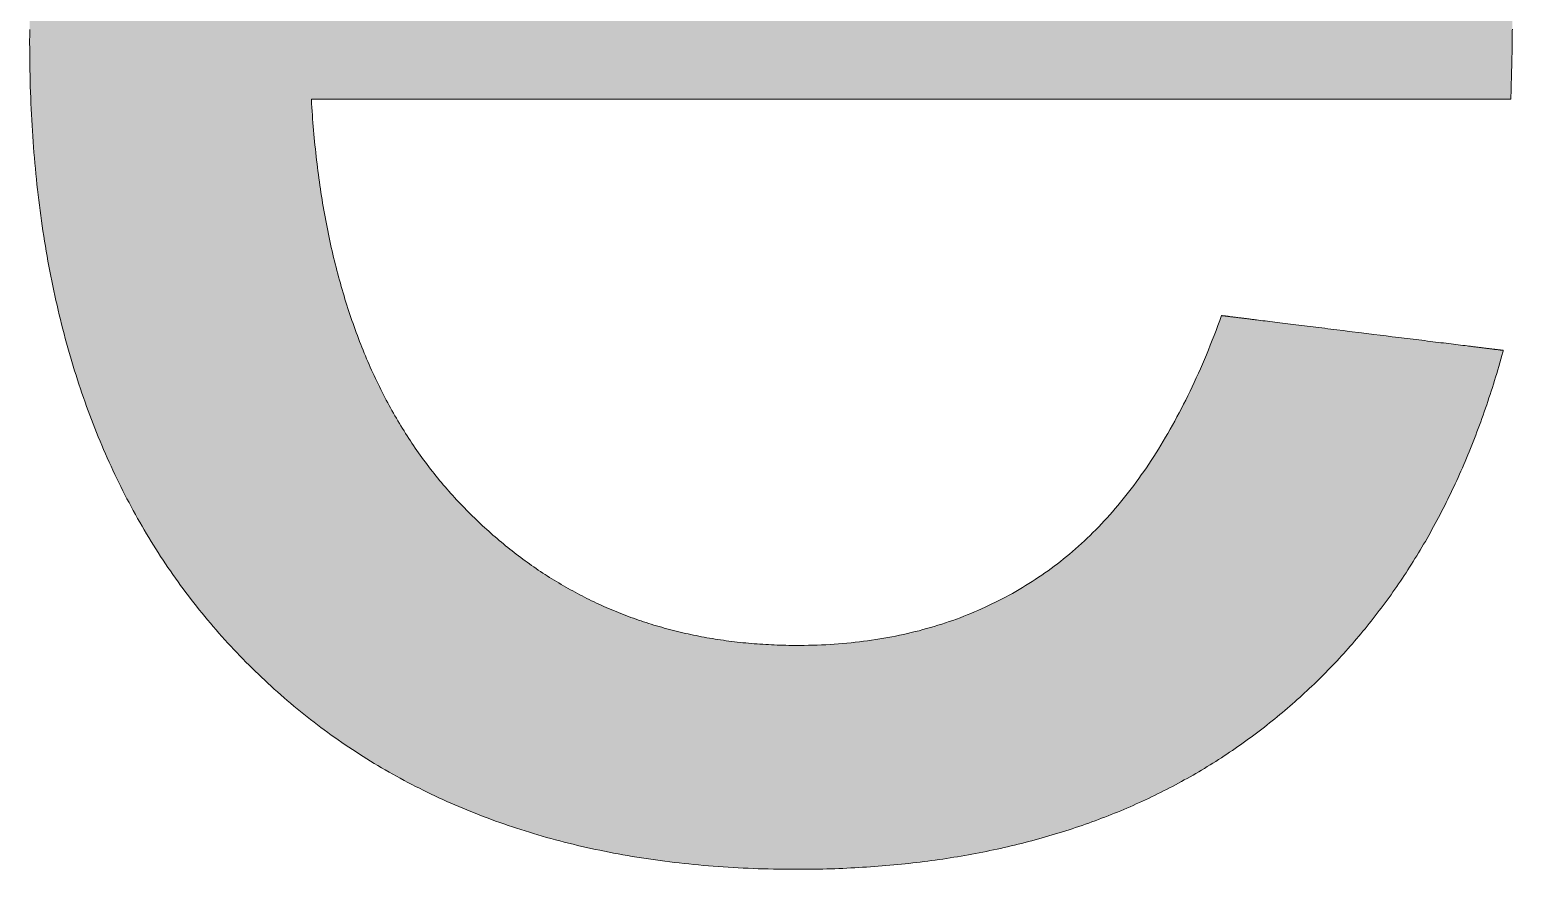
# Model space of a CAD drawing. Header units: millimetres. Extents: x 144517 to 159919, y -31393 to -20504.
# Drawn here: x 159055.9 to 159238.2, y -30097.1 to -29993.8 of the extents above; entities that cross this region are included whole.
import ezdxf

# ---------------------------------------------------------------- set-up
doc = ezdxf.new("R2010")
doc.units = ezdxf.units.MM
doc.header["$MEASUREMENT"] = 0
doc.layers.add('A - SHEET', color=7, linetype='Continuous', lineweight=9)
doc.layers.add('Layer 1', color=7, linetype='Continuous')

# ---------------------------------------------------------------- blocks, each defined once
blk = doc.blocks.new('agdsggad')
at = {"layer": 'Layer 1', "true_color": 0x404041}
h = blk.add_hatch(color=250, dxfattribs=at)
h.paths.add_polyline_path([(626.704, 419.821), (626.588, 420.005), (626.471, 420.188), (626.352, 420.37), (626.233, 420.551), (626.112, 420.731), (625.99, 420.91), (625.868, 421.089), (625.744, 421.266), (625.619, 421.442), (625.493, 421.618), (625.366, 421.792), (625.238, 421.966), (625.109, 422.139), (624.978, 422.31), (624.847, 422.481), (624.715, 422.651), (624.581, 422.82), (624.447, 422.988), (624.311, 423.155), (624.174, 423.321), (624.037, 423.486), (623.898, 423.651), (623.758, 423.814), (623.617, 423.976), (623.475, 424.138), (623.332, 424.298), (623.188, 424.458), (623.042, 424.616), (622.896, 424.774), (622.749, 424.931), (622.601, 425.086), (622.453, 425.24), (622.304, 425.393), (622.155, 425.545), (622.005, 425.696), (621.854, 425.846), (621.703, 425.994), (621.551, 426.141), (621.398, 426.288), (621.245, 426.433), (621.091, 426.577), (620.936, 426.719), (620.781, 426.861), (620.626, 427.001), (620.469, 427.141), (620.312, 427.279), (620.155, 427.416), (619.997, 427.551), (619.838, 427.686), (619.678, 427.82), (619.518, 427.952), (619.358, 428.083), (619.196, 428.213), (619.035, 428.342), (618.872, 428.47), (618.709, 428.596), (618.545, 428.722), (618.381, 428.846), (618.216, 428.969), (618.05, 429.091), (617.884, 429.212), (617.717, 429.332), (617.549, 429.45), (617.381, 429.567), (617.212, 429.684), (617.043, 429.799), (616.873, 429.913), (616.703, 430.025), (616.531, 430.137), (616.359, 430.247), (616.187, 430.357), (616.014, 430.465), (615.84, 430.572), (615.666, 430.678), (615.491, 430.782), (615.315, 430.886), (615.139, 430.988), (614.962, 431.089), (614.785, 431.189), (614.607, 431.288), (614.428, 431.386), (614.249, 431.483), (614.069, 431.578), (613.888, 431.672), (613.707, 431.766), (613.525, 431.858), (613.343, 431.948), (613.16, 432.038), (612.976, 432.127), (612.792, 432.214), (612.607, 432.3), (612.422, 432.385), (612.236, 432.469), (612.049, 432.552), (611.861, 432.634), (611.673, 432.714), (611.485, 432.793), (611.296, 432.872), (611.106, 432.949), (610.915, 433.024), (610.724, 433.099), (610.533, 433.173), (610.34, 433.245), (610.147, 433.316), (609.954, 433.386), (609.759, 433.455), (609.565, 433.523), (609.369, 433.59), (609.173, 433.655), (608.976, 433.719), (608.779, 433.783), (608.581, 433.845), (608.383, 433.905), (608.183, 433.965), (607.984, 434.024), (607.783, 434.081), (607.582, 434.137), (607.381, 434.192), (607.178, 434.246), (606.975, 434.299), (606.772, 434.351), (606.568, 434.401), (606.363, 434.451), (606.158, 434.499), (605.952, 434.546), (605.745, 434.592), (605.538, 434.636), (605.33, 434.68), (605.121, 434.722), (604.912, 434.764), (604.703, 434.804), (604.492, 434.843), (604.281, 434.88), (604.07, 434.917), (603.858, 434.953), (603.645, 434.987), (603.431, 435.02), (603.217, 435.052), (603.003, 435.083), (602.787, 435.113), (602.571, 435.141), (602.355, 435.169), (602.138, 435.195), (601.92, 435.22), (601.701, 435.244), (601.482, 435.267), (601.263, 435.288), (601.042, 435.309), (600.822, 435.328), (600.6, 435.346), (600.378, 435.363), (600.155, 435.379), (599.932, 435.394), (599.708, 435.408), (599.483, 435.42), (599.258, 435.431), (599.032, 435.441), (598.806, 435.45), (598.578, 435.458), (598.351, 435.465), (598.122, 435.47), (597.893, 435.475), (597.664, 435.478), (597.434, 435.48), (597.203, 435.481), (597.145, 435.481), (597.085, 435.481), (596.966, 435.481), (596.728, 435.479), (596.491, 435.476), (596.254, 435.473), (596.018, 435.468), (595.782, 435.461), (595.547, 435.454), (595.313, 435.446), (595.08, 435.436), (594.847, 435.425), (594.615, 435.413), (594.383, 435.4), (594.152, 435.385), (593.922, 435.37), (593.692, 435.353), (593.463, 435.335), (593.235, 435.316), (593.008, 435.296), (592.781, 435.274), (592.554, 435.252), (592.329, 435.228), (592.103, 435.203), (591.879, 435.177), (591.655, 435.149), (591.432, 435.121), (591.21, 435.091), (590.988, 435.06), (590.767, 435.028), (590.547, 434.995), (590.327, 434.96), (590.108, 434.925), (589.889, 434.888), (589.671, 434.85), (589.454, 434.811), (589.237, 434.771), (589.022, 434.729), (588.806, 434.686), (588.592, 434.643), (588.378, 434.598), (588.165, 434.551), (587.952, 434.504), (587.74, 434.456), (587.529, 434.406), (587.318, 434.355), (587.108, 434.303), (586.899, 434.25), (586.69, 434.195), (586.482, 434.14), (586.274, 434.083), (586.068, 434.025), (585.861, 433.966), (585.656, 433.905), (585.451, 433.844), (585.247, 433.781), (585.044, 433.717), (584.841, 433.652), (584.638, 433.586), (584.437, 433.519), (584.236, 433.45), (584.036, 433.381), (583.836, 433.31), (583.637, 433.238), (583.439, 433.164), (583.241, 433.09), (583.044, 433.014), (582.848, 432.937), (582.652, 432.859), (582.457, 432.78), (582.263, 432.7), (582.069, 432.618), (581.876, 432.536), (581.684, 432.452), (581.492, 432.367), (581.301, 432.281), (581.11, 432.193), (580.921, 432.105), (580.731, 432.015), (580.543, 431.924), (580.355, 431.832), (580.168, 431.739), (579.981, 431.644), (579.795, 431.549), (579.61, 431.452), (579.426, 431.354), (579.242, 431.255), (579.058, 431.155), (578.876, 431.053), (578.694, 430.95), (578.512, 430.846), (578.332, 430.741), (578.152, 430.635), (577.972, 430.528), (577.794, 430.419), (577.616, 430.31), (577.438, 430.199), (577.261, 430.087), (577.085, 429.973), (576.91, 429.859), (576.735, 429.743), (576.561, 429.626), (576.387, 429.508), (576.214, 429.389), (576.042, 429.269), (575.871, 429.147), (575.7, 429.025), (575.529, 428.901), (575.36, 428.776), (575.191, 428.65), (575.023, 428.522), (574.855, 428.394), (574.688, 428.264), (574.522, 428.133), (574.356, 428.001), (574.191, 427.868), (574.027, 427.733), (573.863, 427.598), (573.7, 427.461), (573.537, 427.323), (573.375, 427.184), (573.214, 427.043), (573.054, 426.902), (572.894, 426.759), (572.735, 426.615), (572.576, 426.47), (572.418, 426.324), (572.261, 426.177), (572.105, 426.028), (571.949, 425.879), (571.794, 425.728), (571.639, 425.576), (571.485, 425.422), (571.332, 425.268), (571.179, 425.112), (571.027, 424.955), (570.876, 424.797), (570.725, 424.638), (570.575, 424.478), (570.426, 424.317), (570.278, 424.154), (570.131, 423.991), (569.985, 423.827), (569.84, 423.661), (569.697, 423.495), (569.554, 423.328), (569.413, 423.16), (569.273, 422.991), (569.134, 422.821), (568.995, 422.65), (568.858, 422.478), (568.723, 422.306), (568.588, 422.132), (568.454, 421.957), (568.321, 421.781), (568.19, 421.605), (568.06, 421.427), (567.93, 421.249), (567.802, 421.069), (567.675, 420.889), (567.549, 420.707), (567.424, 420.525), (567.3, 420.341), (567.177, 420.157), (567.056, 419.972), (566.935, 419.786), (566.816, 419.599), (566.697, 419.41), (566.58, 419.221), (566.464, 419.031), (566.349, 418.84), (566.235, 418.649), (566.122, 418.456), (566.011, 418.262), (565.9, 418.067), (565.79, 417.871), (565.682, 417.675), (565.574, 417.477), (565.468, 417.278), (565.363, 417.079), (565.259, 416.878), (565.156, 416.677), (565.054, 416.475), (564.953, 416.271), (564.854, 416.067), (564.755, 415.862), (564.658, 415.655), (564.561, 415.448), (564.466, 415.24), (564.372, 415.031), (564.279, 414.821), (564.187, 414.61), (564.096, 414.398), (564.006, 414.185), (563.917, 413.971), (563.83, 413.756), (563.743, 413.541), (563.658, 413.324), (563.573, 413.106), (563.49, 412.888), (563.408, 412.668), (563.327, 412.448), (563.247, 412.226), (563.168, 412.004), (563.091, 411.78), (563.014, 411.556), (562.938, 411.331), (562.864, 411.104), (562.791, 410.877), (562.718, 410.649), (562.647, 410.42), (562.577, 410.19), (562.508, 409.959), (562.44, 409.727), (562.374, 409.494), (562.308, 409.26), (562.243, 409.025), (562.18, 408.789), (562.118, 408.553), (562.056, 408.315), (561.996, 408.076), (561.937, 407.837), (561.879, 407.596), (561.822, 407.355), (561.766, 407.112), (561.712, 406.869), (561.658, 406.624), (561.606, 406.379), (561.554, 406.133), (561.504, 405.885), (561.455, 405.637), (561.407, 405.388), (561.36, 405.138), (561.314, 404.887), (561.269, 404.635), (561.225, 404.382), (561.183, 404.128), (561.141, 403.873), (561.101, 403.617), (561.061, 403.361), (561.023, 403.103), (560.986, 402.844), (560.95, 402.584), (560.915, 402.324), (560.881, 402.062), (560.848, 401.8), (560.817, 401.536), (560.786, 401.272), (560.757, 401.007), (560.729, 400.74), (560.701, 400.473), (560.675, 400.205), (560.65, 399.936), (560.626, 399.665), (560.603, 399.394), (560.581, 399.122), (560.561, 398.849), (560.541, 398.575), (560.523, 398.3), (560.505, 398.025), (560.489, 397.748), (560.474, 397.47), (560.46, 397.191), (560.447, 396.912), (560.435, 396.631), (560.424, 396.349), (560.414, 396.067), (560.406, 395.783), (560.398, 395.499), (560.392, 395.213), (560.387, 394.927), (560.382, 394.64), (560.379, 394.352), (560.377, 394.062), (560.376, 393.772), (560.376, 393.699), (560.376, 393.664), (560.376, 393.628), (560.377, 393.488), (560.378, 393.208), (560.38, 392.929), (560.384, 392.65), (560.388, 392.373), (560.394, 392.096), (560.401, 391.821), (560.408, 391.546), (560.417, 391.272), (560.427, 390.999), (560.438, 390.728), (560.45, 390.457), (560.463, 390.186), (560.478, 389.917), (560.493, 389.649), (560.51, 389.382), (560.527, 389.115), (560.546, 388.85), (560.566, 388.585), (560.586, 388.322), (560.608, 388.059), (560.631, 387.797), (560.655, 387.536), (560.68, 387.276), (560.707, 387.017), (560.734, 386.759), (560.762, 386.502), (560.792, 386.246), (560.822, 385.99), (560.854, 385.736), (560.887, 385.482), (560.921, 385.23), (560.956, 384.978), (560.992, 384.727), (561.029, 384.477), (561.067, 384.228), (561.106, 383.98), (561.146, 383.733), (561.188, 383.487), (561.23, 383.242), (561.274, 382.997), (561.319, 382.754), (561.365, 382.512), (561.411, 382.27), (561.459, 382.029), (561.508, 381.789), (561.558, 381.551), (561.61, 381.313), (561.662, 381.076), (561.715, 380.84), (561.77, 380.604), (561.825, 380.37), (561.882, 380.137), (561.94, 379.905), (561.998, 379.673), (562.058, 379.442), (562.119, 379.213), (562.181, 378.984), (562.245, 378.756), (562.309, 378.529), (562.374, 378.303), (562.44, 378.078), (562.508, 377.854), (562.577, 377.631), (562.646, 377.409), (562.717, 377.187), (562.789, 376.967), (562.862, 376.747), (562.936, 376.529), (563.011, 376.311), (563.087, 376.094), (563.164, 375.878), (563.242, 375.663), (563.322, 375.449), (563.402, 375.236), (563.484, 375.024), (563.567, 374.813), (563.65, 374.602), (563.735, 374.393), (563.821, 374.185), (563.908, 373.977), (563.996, 373.77), (564.086, 373.565), (564.176, 373.36), (564.267, 373.156), (564.36, 372.953), (564.453, 372.751), (564.548, 372.55), (564.644, 372.349), (564.74, 372.15), (564.838, 371.952), (564.937, 371.754), (565.037, 371.557), (565.138, 371.362), (565.241, 371.167), (565.344, 370.973), (565.448, 370.78), (565.554, 370.588), (565.66, 370.397), (565.768, 370.207), (565.877, 370.018), (565.986, 369.83), (566.097, 369.642), (566.209, 369.456), (566.322, 369.27), (566.437, 369.086), (566.552, 368.902), (566.668, 368.719), (566.786, 368.537), (566.904, 368.357), (567.024, 368.177), (567.144, 367.997), (567.266, 367.819), (567.389, 367.642), (567.513, 367.466), (567.638, 367.29), (567.764, 367.116), (567.891, 366.942), (568.019, 366.769), (568.149, 366.598), (568.279, 366.427), (568.411, 366.257), (568.543, 366.088), (568.677, 365.92), (568.812, 365.753), (568.948, 365.587), (569.085, 365.421), (569.223, 365.257), (569.362, 365.093), (569.502, 364.931), (569.643, 364.769), (569.786, 364.608), (569.929, 364.449), (570.074, 364.29), (570.219, 364.132), (570.366, 363.975), (570.514, 363.819), (570.663, 363.664), (570.812, 363.51), (570.962, 363.357), (571.113, 363.205), (571.265, 363.055), (571.418, 362.905), (571.571, 362.757), (571.725, 362.61), (571.88, 362.464), (572.035, 362.319), (572.192, 362.175), (572.349, 362.033), (572.507, 361.892), (572.666, 361.751), (572.825, 361.612), (572.985, 361.474), (573.146, 361.337), (573.308, 361.202), (573.471, 361.067), (573.634, 360.934), (573.798, 360.801), (573.963, 360.67), (574.128, 360.54), (574.295, 360.412), (574.462, 360.284), (574.63, 360.157), (574.798, 360.032), (574.968, 359.908), (575.138, 359.784), (575.309, 359.663), (575.48, 359.542), (575.653, 359.422), (575.826, 359.303), (576, 359.186), (576.175, 359.07), (576.351, 358.955), (576.527, 358.841), (576.704, 358.728), (576.882, 358.616), (577.06, 358.505), (577.24, 358.396), (577.42, 358.288), (577.601, 358.181), (577.783, 358.075), (577.965, 357.97), (578.148, 357.866), (578.332, 357.763), (578.517, 357.662), (578.703, 357.562), (578.889, 357.462), (579.076, 357.364), (579.264, 357.268), (579.452, 357.172), (579.642, 357.077), (579.832, 356.984), (580.023, 356.891), (580.214, 356.8), (580.407, 356.71), (580.6, 356.621), (580.794, 356.534), (580.989, 356.447), (581.184, 356.362), (581.38, 356.277), (581.577, 356.194), (581.775, 356.112), (581.974, 356.031), (582.173, 355.951), (582.373, 355.873), (582.574, 355.795), (582.776, 355.719), (582.978, 355.644), (583.181, 355.57), (583.385, 355.497), (583.59, 355.425), (583.795, 355.354), (584.002, 355.285), (584.209, 355.216), (584.417, 355.149), (584.625, 355.083), (584.834, 355.018), (585.044, 354.954), (585.255, 354.892), (585.467, 354.83), (585.679, 354.77), (585.892, 354.711), (586.106, 354.653), (586.321, 354.596), (586.537, 354.54), (586.753, 354.485), (586.97, 354.432), (587.187, 354.379), (587.406, 354.328), (587.625, 354.278), (587.845, 354.229), (588.066, 354.181), (588.288, 354.135), (588.51, 354.089), (588.733, 354.045), (588.957, 354.001), (589.182, 353.959), (589.407, 353.918), (589.633, 353.879), (589.86, 353.84), (590.088, 353.802), (590.317, 353.766), (590.546, 353.731), (590.776, 353.697), (591.007, 353.664), (591.238, 353.632), (591.471, 353.601), (591.704, 353.572), (591.938, 353.543), (592.172, 353.516), (592.408, 353.49), (592.644, 353.465), (592.881, 353.441), (593.119, 353.418), (593.357, 353.397), (593.596, 353.376), (593.837, 353.357), (594.077, 353.339), (594.319, 353.322), (594.561, 353.306), (594.804, 353.291), (595.048, 353.278), (595.293, 353.265), (595.538, 353.254), (595.784, 353.244), (596.031, 353.235), (596.279, 353.227), (596.528, 353.22), (596.777, 353.215), (597.027, 353.21), (597.278, 353.207), (597.529, 353.205), (597.781, 353.204), (597.845, 353.204), (597.876, 353.204), (597.884, 353.204), (597.89, 353.204), (597.903, 353.204), (598.003, 353.204), (598.203, 353.204), (598.403, 353.206), (598.602, 353.208), (598.801, 353.211), (598.999, 353.215), (599.197, 353.219), (599.394, 353.224), (599.591, 353.23), (599.787, 353.236), (599.983, 353.244), (600.178, 353.252), (600.372, 353.26), (600.566, 353.27), (600.76, 353.28), (600.953, 353.291), (601.145, 353.302), (601.337, 353.314), (601.528, 353.327), (601.719, 353.341), (601.909, 353.355), (602.099, 353.37), (602.288, 353.386), (602.477, 353.403), (602.665, 353.42), (602.853, 353.438), (603.04, 353.457), (603.227, 353.476), (603.413, 353.496), (603.599, 353.517), (603.784, 353.538), (603.968, 353.561), (604.152, 353.584), (604.336, 353.607), (604.519, 353.632), (604.701, 353.657), (604.883, 353.683), (605.065, 353.709), (605.245, 353.736), (605.426, 353.764), (605.606, 353.793), (605.785, 353.823), (605.964, 353.853), (606.142, 353.884), (606.32, 353.915), (606.497, 353.947), (606.674, 353.98), (606.85, 354.014), (607.025, 354.048), (607.2, 354.084), (607.375, 354.119), (607.549, 354.156), (607.723, 354.193), (607.896, 354.231), (608.068, 354.27), (608.24, 354.309), (608.411, 354.349), (608.582, 354.39), (608.753, 354.432), (608.922, 354.474), (609.092, 354.517), (609.261, 354.561), (609.429, 354.605), (609.597, 354.65), (609.764, 354.696), (609.931, 354.743), (610.097, 354.79), (610.262, 354.838), (610.428, 354.887), (610.592, 354.936), (610.756, 354.987), (610.92, 355.037), (611.083, 355.089), (611.245, 355.141), (611.407, 355.194), (611.569, 355.248), (611.73, 355.302), (611.89, 355.358), (612.05, 355.414), (612.209, 355.47), (612.368, 355.527), (612.526, 355.585), (612.684, 355.644), (612.842, 355.704), (612.998, 355.764), (613.154, 355.825), (613.31, 355.886), (613.465, 355.949), (613.62, 356.012), (613.774, 356.075), (613.928, 356.14), (614.081, 356.205), (614.233, 356.271), (614.385, 356.338), (614.537, 356.405), (614.688, 356.473), (614.838, 356.542), (614.988, 356.611), (615.138, 356.681), (615.286, 356.752), (615.435, 356.824), (615.583, 356.896), (615.73, 356.969), (615.877, 357.043), (616.023, 357.118), (616.169, 357.193), (616.314, 357.269), (616.458, 357.345), (616.603, 357.423), (616.746, 357.501), (616.889, 357.58), (617.032, 357.659), (617.174, 357.739), (617.316, 357.82), (617.457, 357.902), (617.597, 357.984), (617.737, 358.067), (617.876, 358.151), (618.015, 358.236), (618.154, 358.321), (618.292, 358.407), (618.429, 358.494), (618.566, 358.581), (618.702, 358.669), (618.838, 358.758), (618.973, 358.847), (619.108, 358.938), (619.242, 359.028), (619.376, 359.12), (619.509, 359.213), (619.642, 359.306), (619.774, 359.399), (619.905, 359.494), (620.036, 359.589), (620.167, 359.685), (620.297, 359.782), (620.426, 359.879), (620.555, 359.977), (620.683, 360.076), (620.811, 360.175), (620.938, 360.275), (621.064, 360.376), (621.19, 360.477), (621.316, 360.578), (621.44, 360.68), (621.564, 360.783), (621.688, 360.886), (621.811, 360.99), (621.933, 361.095), (622.054, 361.2), (622.176, 361.305), (622.296, 361.411), (622.416, 361.518), (622.535, 361.626), (622.654, 361.734), (622.772, 361.842), (622.89, 361.951), (623.006, 362.061), (623.123, 362.171), (623.238, 362.282), (623.354, 362.393), (623.468, 362.505), (623.582, 362.618), (623.695, 362.731), (623.808, 362.845), (623.92, 362.959), (624.032, 363.074), (624.143, 363.19), (624.253, 363.306), (624.363, 363.422), (624.472, 363.539), (624.58, 363.657), (624.688, 363.776), (624.796, 363.895), (624.903, 364.014), (625.009, 364.134), (625.114, 364.255), (625.219, 364.376), (625.324, 364.498), (625.428, 364.62), (625.531, 364.744), (625.633, 364.867), (625.735, 364.991), (625.837, 365.116), (625.938, 365.241), (626.038, 365.367), (626.137, 365.494), (626.236, 365.621), (626.335, 365.749), (626.433, 365.877), (626.53, 366.006), (626.627, 366.135), (626.723, 366.265), (626.818, 366.396), (626.913, 366.527), (627.007, 366.658), (627.101, 366.791), (627.194, 366.924), (627.286, 367.057), (627.378, 367.191), (627.47, 367.326), (627.56, 367.461), (627.65, 367.597), (627.74, 367.733), (627.829, 367.87), (627.917, 368.007), (628.005, 368.146), (628.092, 368.284), (628.178, 368.424), (628.264, 368.563), (628.35, 368.704), (628.434, 368.845), (628.519, 368.986), (628.602, 369.129), (628.685, 369.271), (628.767, 369.415), (628.849, 369.559), (628.93, 369.703), (629.011, 369.848), (629.091, 369.994), (629.17, 370.14), (629.249, 370.287), (629.327, 370.434), (629.405, 370.582), (629.482, 370.731), (629.558, 370.88), (629.634, 371.03), (629.709, 371.18), (629.784, 371.331), (629.858, 371.482), (629.931, 371.634), (630.004, 371.787), (630.076, 371.94), (630.148, 372.094), (630.219, 372.248), (630.289, 372.403), (630.359, 372.559), (630.428, 372.715), (630.497, 372.871), (630.565, 373.029), (630.632, 373.187), (630.699, 373.345), (630.765, 373.504), (630.831, 373.664), (630.896, 373.824), (630.961, 373.985), (631.024, 374.146), (631.088, 374.308), (631.15, 374.47), (631.213, 374.633), (631.274, 374.797), (631.335, 374.961), (631.395, 375.126), (631.455, 375.291), (631.514, 375.457), (631.572, 375.624), (631.63, 375.791), (631.688, 375.959), (631.744, 376.127), (631.801, 376.296), (631.856, 376.466), (631.911, 376.636), (631.965, 376.806), (632.019, 376.977), (632.072, 377.149), (632.125, 377.322), (632.177, 377.495), (632.228, 377.668), (632.279, 377.842), (632.329, 378.017), (632.379, 378.192), (632.428, 378.368), (632.476, 378.545), (632.488, 378.589), (632.494, 378.611), (632.497, 378.622), (632.498, 378.627), (631.618, 378.736), (630.738, 378.845), (629.824, 378.958), (628.921, 379.069), (627.946, 379.19), (627.069, 379.298), (626.17, 379.41), (624.96, 379.559), (624.062, 379.67), (623.188, 379.778), (622.217, 379.898), (621.321, 380.009), (618.721, 380.331), (618.025, 378.515), (617.227, 376.716), (616.371, 375.043), (615.399, 373.4), (614.294, 371.82), (613.116, 370.399), (611.792, 369.069), (610.33, 367.884), (608.73, 366.843), (607.06, 365.982), (605.298, 365.287), (603.536, 364.784), (601.792, 364.442), (599.974, 364.233), (598.109, 364.159), (596.252, 364.211), (594.389, 364.395), (592.526, 364.731), (590.732, 365.212), (589.006, 365.837), (587.348, 366.608), (585.76, 367.523), (584.24, 368.584), (582.84, 369.746), (581.47, 371.069), (580.249, 372.464), (579.156, 373.946), (578.206, 375.476), (577.385, 377.039), (576.655, 378.697), (576.041, 380.375), (575.53, 382.058), (575.096, 383.821), (574.753, 385.579), (574.49, 387.319), (574.289, 389.123), (574.156, 390.932), (575.038, 390.932), (575.976, 390.932), (576.916, 390.932), (577.857, 390.932), (578.825, 390.932), (579.785, 390.932), (580.712, 390.932), (581.695, 390.932), (582.731, 390.932), (583.693, 390.932), (584.692, 390.932), (585.726, 390.932), (586.793, 390.932), (587.89, 390.932), (589.015, 390.932), (590.166, 390.932), (591.34, 390.932), (592.236, 390.932), (593.142, 390.932), (594.059, 390.932), (594.984, 390.932), (595.919, 390.932), (596.86, 390.932), (598.126, 390.932), (599.4, 390.932), (600.682, 390.932), (601.969, 390.932), (604.548, 390.932), (605.836, 390.932), (607.12, 390.932), (608.397, 390.932), (609.35, 390.932), (610.298, 390.932), (611.238, 390.932), (612.171, 390.932), (613.096, 390.932), (614.011, 390.932), (614.916, 390.932), (615.81, 390.932), (616.691, 390.932), (617.846, 390.932), (618.975, 390.932), (620.076, 390.932), (621.148, 390.932), (622.187, 390.932), (623.191, 390.932), (624.159, 390.932), (625.088, 390.932), (625.977, 390.932), (626.924, 390.932), (627.813, 390.932), (628.729, 390.932), (629.645, 390.932), (630.527, 390.932), (632.869, 390.932), (632.869, 390.932), (632.869, 390.935), (632.869, 390.943), (632.87, 390.978), (632.875, 391.115), (632.879, 391.25), (632.883, 391.384), (632.887, 391.515), (632.89, 391.644), (632.894, 391.771), (632.898, 391.896), (632.901, 392.019), (632.904, 392.14), (632.907, 392.259), (632.91, 392.376), (632.913, 392.491), (632.916, 392.603), (632.918, 392.714), (632.921, 392.823), (632.923, 392.93), (632.926, 393.034), (632.928, 393.137), (632.93, 393.238), (632.931, 393.336), (632.933, 393.433), (632.935, 393.527), (632.936, 393.62), (632.938, 393.71), (632.939, 393.799), (632.94, 393.885), (632.941, 393.97), (632.942, 394.052), (632.942, 394.132), (632.943, 394.21), (632.943, 394.287), (632.944, 394.361), (632.944, 394.433), (632.944, 394.468), (632.944, 394.486), (632.944, 394.488), (632.944, 394.489), (632.944, 394.489), (632.944, 394.489), (632.944, 394.49), (632.944, 394.494), (632.944, 394.503), (632.944, 394.575), (632.943, 394.717), (632.942, 395.002), (632.94, 395.285), (632.936, 395.568), (632.931, 395.849), (632.926, 396.13), (632.919, 396.409), (632.911, 396.688), (632.902, 396.966), (632.892, 397.243), (632.881, 397.519), (632.869, 397.794), (632.856, 398.068), (632.842, 398.341), (632.826, 398.613), (632.81, 398.884), (632.792, 399.154), (632.774, 399.424), (632.754, 399.692), (632.733, 399.96), (632.712, 400.226), (632.689, 400.492), (632.665, 400.756), (632.64, 401.02), (632.614, 401.283), (632.586, 401.545), (632.558, 401.805), (632.529, 402.065), (632.498, 402.324), (632.467, 402.583), (632.434, 402.84), (632.401, 403.096), (632.366, 403.351), (632.33, 403.605), (632.294, 403.859), (632.256, 404.111), (632.217, 404.363), (632.177, 404.613), (632.135, 404.863), (632.093, 405.112), (632.05, 405.359), (632.006, 405.606), (631.96, 405.852), (631.914, 406.097), (631.866, 406.341), (631.817, 406.584), (631.768, 406.826), (631.717, 407.067), (631.665, 407.308), (631.612, 407.547), (631.558, 407.785), (631.503, 408.023), (631.447, 408.259), (631.39, 408.495), (631.331, 408.729), (631.272, 408.963), (631.211, 409.196), (631.15, 409.428), (631.087, 409.658), (631.024, 409.888), (630.959, 410.117), (630.893, 410.345), (630.826, 410.572), (630.758, 410.799), (630.689, 411.024), (630.619, 411.248), (630.548, 411.471), (630.475, 411.694), (630.402, 411.915), (630.328, 412.136), (630.252, 412.355), (630.176, 412.574), (630.098, 412.792), (630.019, 413.009), (629.94, 413.224), (629.859, 413.439), (629.777, 413.653), (629.694, 413.866), (629.61, 414.078), (629.524, 414.29), (629.438, 414.5), (629.351, 414.709), (629.263, 414.917), (629.173, 415.125), (629.083, 415.331), (628.991, 415.537), (628.898, 415.741), (628.805, 415.945), (628.71, 416.148), (628.614, 416.349), (628.517, 416.55), (628.419, 416.75), (628.32, 416.949), (628.22, 417.147), (628.118, 417.344), (628.016, 417.54), (627.913, 417.736), (627.808, 417.93), (627.703, 418.123), (627.596, 418.315), (627.488, 418.507), (627.379, 418.697), (627.27, 418.887), (627.159, 419.076), (627.047, 419.263), (626.934, 419.45), (626.819, 419.636)])
h.paths.add_polyline_path([(617.981, 401.902), (617.095, 401.902), (616.192, 401.902), (615.299, 401.902), (614.362, 401.902), (613.469, 401.902), (612.585, 401.902), (611.65, 401.902), (610.746, 401.902), (609.805, 401.902), (608.913, 401.902), (607.994, 401.902), (606.964, 401.902), (605.909, 401.902), (605.012, 401.902), (604.101, 401.902), (603.177, 401.902), (602.242, 401.902), (601.298, 401.902), (600.346, 401.902), (599.196, 401.902), (598.04, 401.902), (596.882, 401.902), (595.723, 401.902), (594.568, 401.902), (593.609, 401.902), (592.656, 401.902), (591.71, 401.902), (590.773, 401.902), (589.847, 401.902), (588.933, 401.902), (588.033, 401.902), (587.148, 401.902), (586.195, 401.902), (585.265, 401.902), (584.361, 401.902), (583.405, 401.902), (582.486, 401.902), (581.604, 401.902), (580.696, 401.902), (579.776, 401.902), (578.863, 401.902), (577.978, 401.902), (577.054, 401.902), (576.173, 401.902), (575.284, 401.902), (575.265, 401.902), (575.246, 401.902), (575.227, 401.902), (575.209, 401.902), (575.191, 401.902), (575.174, 401.902), (575.157, 401.902), (575.141, 401.902), (575.125, 401.902), (575.11, 401.902), (575.096, 401.902), (575.082, 401.902), (575.068, 401.902), (575.055, 401.902), (575.043, 401.902), (575.031, 401.902), (575.019, 401.902), (575.008, 401.902), (574.998, 401.902), (574.988, 401.902), (574.979, 401.902), (574.97, 401.902), (574.962, 401.902), (574.954, 401.902), (574.947, 401.902), (574.94, 401.902), (574.934, 401.902), (574.929, 401.902), (574.924, 401.902), (574.92, 401.902), (574.916, 401.902), (574.912, 401.902), (574.91, 401.902), (574.908, 401.902), (574.906, 401.902), (574.905, 401.902), (574.905, 401.902), (574.893, 401.902), (575.06, 403.748), (575.33, 405.573), (575.709, 407.379), (576.211, 409.158), (576.824, 410.854), (577.569, 412.516), (578.46, 414.133), (579.476, 415.657), (580.616, 417.09), (581.839, 418.385), (583.168, 419.594), (584.586, 420.687), (586.11, 421.671), (587.749, 422.528), (589.415, 423.214), (591.101, 423.745), (592.852, 424.14), (594.618, 424.39), (596.339, 424.507), (598.149, 424.513), (599.985, 424.385), (601.815, 424.113), (603.625, 423.679), (605.361, 423.093), (607.021, 422.354), (608.607, 421.461), (610.117, 420.416), (611.511, 419.253), (612.795, 417.989), (614.129, 416.458), (615.127, 415.025), (615.983, 413.484), (616.702, 411.868), (617.299, 410.197), (617.787, 408.493), (618.178, 406.773), (618.484, 405.056), (618.723, 403.304), (618.861, 401.902)], flags=16)
at = {"layer": 'Layer 1', "lineweight": 0}
blk.add_lwpolyline([(632.944, 394.361), (632.943, 394.287), (632.943, 394.21), (632.942, 394.132), (632.942, 394.052), (632.941, 393.97), (632.94, 393.885), (632.939, 393.799), (632.938, 393.71), (632.936, 393.62), (632.935, 393.527), (632.933, 393.433), (632.931, 393.336), (632.93, 393.238), (632.928, 393.137), (632.926, 393.034), (632.923, 392.93), (632.921, 392.823), (632.918, 392.714), (632.916, 392.603), (632.913, 392.491), (632.91, 392.376), (632.907, 392.259), (632.904, 392.14), (632.901, 392.019), (632.898, 391.896), (632.894, 391.771), (632.89, 391.644), (632.887, 391.515), (632.883, 391.384), (632.879, 391.25), (632.875, 391.115), (632.87, 390.978), (632.869, 390.943), (632.869, 390.935), (632.869, 390.932), (632.869, 390.932), (632.869, 390.932), (632.869, 390.932), (632.867, 390.932), (632.865, 390.932), (632.861, 390.932), (632.856, 390.932), (632.85, 390.932), (632.843, 390.932), (632.835, 390.932), (632.825, 390.932), (632.815, 390.932), (632.803, 390.932), (632.79, 390.932), (632.776, 390.932), (632.761, 390.932), (632.744, 390.932), (632.727, 390.932), (632.708, 390.932), (632.689, 390.932), (632.668, 390.932), (632.646, 390.932), (632.623, 390.932), (632.599, 390.932), (632.574, 390.932), (632.548, 390.932), (632.521, 390.932), (632.492, 390.932), (632.463, 390.932), (632.432, 390.932), (632.401, 390.932), (632.368, 390.932), (632.335, 390.932), (632.3, 390.932), (632.264, 390.932), (632.227, 390.932), (632.189, 390.932), (632.151, 390.932), (632.111, 390.932), (632.07, 390.932), (632.028, 390.932), (631.985, 390.932), (631.941, 390.932), (631.896, 390.932), (631.85, 390.932), (631.803, 390.932), (631.755, 390.932), (631.706, 390.932), (631.656, 390.932), (631.605, 390.932), (631.554, 390.932), (631.501, 390.932), (631.447, 390.932), (631.392, 390.932), (631.336, 390.932), (631.28, 390.932), (631.222, 390.932), (631.164, 390.932), (631.104, 390.932), (631.044, 390.932), (630.982, 390.932), (630.92, 390.932), (630.857, 390.932), (630.793, 390.932), (630.728, 390.932), (630.662, 390.932), (630.595, 390.932), (630.527, 390.932), (630.458, 390.932), (630.389, 390.932), (630.318, 390.932), (630.247, 390.932), (630.175, 390.932), (630.102, 390.932), (630.028, 390.932), (629.953, 390.932), (629.877, 390.932), (629.801, 390.932), (629.723, 390.932), (629.645, 390.932), (629.566, 390.932), (629.486, 390.932), (629.405, 390.932), (629.323, 390.932), (629.241, 390.932), (629.158, 390.932), (629.074, 390.932), (628.989, 390.932), (628.903, 390.932), (628.817, 390.932), (628.729, 390.932), (628.641, 390.932), (628.552, 390.932), (628.463, 390.932), (628.372, 390.932), (628.281, 390.932), (628.189, 390.932), (628.096, 390.932), (628.002, 390.932), (627.908, 390.932), (627.813, 390.932), (627.717, 390.932), (627.621, 390.932), (627.523, 390.932), (627.425, 390.932), (627.326, 390.932), (627.227, 390.932), (627.126, 390.932), (627.025, 390.932), (626.924, 390.932), (626.821, 390.932), (626.718, 390.932), (626.614, 390.932), (626.51, 390.932), (626.404, 390.932), (626.298, 390.932), (626.192, 390.932), (626.085, 390.932), (625.977, 390.932), (625.868, 390.932), (625.758, 390.932), (625.648, 390.932), (625.538, 390.932), (625.426, 390.932), (625.314, 390.932), (625.202, 390.932), (625.088, 390.932), (624.975, 390.932), (624.86, 390.932), (624.745, 390.932), (624.629, 390.932), (624.395, 390.932), (624.159, 390.932), (623.921, 390.932), (623.68, 390.932), (623.437, 390.932), (623.191, 390.932), (622.944, 390.932), (622.693, 390.932), (622.441, 390.932), (622.187, 390.932), (621.93, 390.932), (621.671, 390.932), (621.411, 390.932), (621.148, 390.932), (620.883, 390.932), (620.616, 390.932), (620.347, 390.932), (620.076, 390.932), (619.804, 390.932), (619.529, 390.932), (619.253, 390.932), (618.975, 390.932), (618.695, 390.932), (618.414, 390.932), (618.131, 390.932), (617.846, 390.932), (617.56, 390.932), (617.272, 390.932), (616.982, 390.932), (616.691, 390.932), (616.399, 390.932), (616.105, 390.932), (615.81, 390.932), (615.513, 390.932), (615.215, 390.932), (614.916, 390.932), (614.616, 390.932), (614.314, 390.932), (614.011, 390.932), (613.707, 390.932), (613.402, 390.932), (613.096, 390.932), (612.789, 390.932), (612.481, 390.932), (612.171, 390.932), (611.861, 390.932), (611.55, 390.932), (611.238, 390.932), (610.926, 390.932), (610.612, 390.932), (610.298, 390.932), (609.983, 390.932), (609.667, 390.932), (609.35, 390.932), (609.033, 390.932), (608.397, 390.932), (607.759, 390.932), (607.12, 390.932), (606.478, 390.932), (605.836, 390.932), (605.192, 390.932), (604.548, 390.932), (601.969, 390.932), (601.325, 390.932), (600.682, 390.932), (600.04, 390.932), (599.4, 390.932), (598.762, 390.932), (598.126, 390.932), (597.492, 390.932), (597.176, 390.932), (596.86, 390.932), (596.546, 390.932), (596.232, 390.932), (595.919, 390.932), (595.606, 390.932), (595.295, 390.932), (594.984, 390.932), (594.675, 390.932), (594.366, 390.932), (594.059, 390.932), (593.752, 390.932), (593.446, 390.932), (593.142, 390.932), (592.839, 390.932), (592.537, 390.932), (592.236, 390.932), (591.936, 390.932), (591.638, 390.932), (591.34, 390.932), (591.045, 390.932), (590.75, 390.932), (590.457, 390.932), (590.166, 390.932), (589.876, 390.932), (589.587, 390.932), (589.3, 390.932), (589.015, 390.932), (588.731, 390.932), (588.449, 390.932), (588.169, 390.932), (587.89, 390.932), (587.613, 390.932), (587.338, 390.932), (587.064, 390.932), (586.793, 390.932), (586.523, 390.932), (586.256, 390.932), (585.99, 390.932), (585.726, 390.932), (585.465, 390.932), (585.205, 390.932), (584.948, 390.932), (584.692, 390.932), (584.439, 390.932), (584.188, 390.932), (583.939, 390.932), (583.693, 390.932), (583.449, 390.932), (583.207, 390.932), (582.968, 390.932), (582.731, 390.932), (582.496, 390.932), (582.38, 390.932), (582.264, 390.932), (582.149, 390.932), (582.035, 390.932), (581.921, 390.932), (581.808, 390.932), (581.695, 390.932), (581.583, 390.932), (581.472, 390.932), (581.361, 390.932), (581.252, 390.932), (581.142, 390.932), (581.034, 390.932), (580.926, 390.932), (580.819, 390.932), (580.712, 390.932), (580.606, 390.932), (580.501, 390.932), (580.397, 390.932), (580.293, 390.932), (580.19, 390.932), (580.088, 390.932), (579.986, 390.932), (579.885, 390.932), (579.785, 390.932), (579.686, 390.932), (579.587, 390.932), (579.489, 390.932), (579.392, 390.932), (579.296, 390.932), (579.2, 390.932), (579.105, 390.932), (579.011, 390.932), (578.917, 390.932), (578.825, 390.932), (578.733, 390.932), (578.642, 390.932), (578.551, 390.932), (578.462, 390.932), (578.373, 390.932), (578.285, 390.932), (578.198, 390.932), (578.112, 390.932), (578.026, 390.932), (577.941, 390.932), (577.857, 390.932), (577.774, 390.932), (577.692, 390.932), (577.611, 390.932), (577.53, 390.932), (577.45, 390.932), (577.371, 390.932), (577.293, 390.932), (577.216, 390.932), (577.14, 390.932), (577.064, 390.932), (576.989, 390.932), (576.916, 390.932), (576.843, 390.932), (576.771, 390.932), (576.7, 390.932), (576.629, 390.932), (576.56, 390.932), (576.491, 390.932), (576.424, 390.932), (576.357, 390.932), (576.291, 390.932), (576.226, 390.932), (576.163, 390.932), (576.099, 390.932), (576.037, 390.932), (575.976, 390.932), (575.916, 390.932), (575.857, 390.932), (575.798, 390.932), (575.741, 390.932), (575.684, 390.932), (575.629, 390.932), (575.574, 390.932), (575.521, 390.932), (575.468, 390.932), (575.416, 390.932), (575.366, 390.932), (575.316, 390.932), (575.267, 390.932), (575.219, 390.932), (575.173, 390.932), (575.127, 390.932), (575.082, 390.932), (575.038, 390.932), (574.996, 390.932), (574.954, 390.932), (574.913, 390.932), (574.874, 390.932), (574.835, 390.932), (574.797, 390.932), (574.761, 390.932), (574.725, 390.932), (574.691, 390.932), (574.657, 390.932), (574.625, 390.932), (574.593, 390.932), (574.563, 390.932), (574.534, 390.932), (574.506, 390.932), (574.479, 390.932), (574.453, 390.932), (574.428, 390.932), (574.404, 390.932), (574.381, 390.932), (574.36, 390.932), (574.339, 390.932), (574.32, 390.932), (574.302, 390.932), (574.284, 390.932), (574.268, 390.932), (574.253, 390.932), (574.239, 390.932), (574.227, 390.932), (574.215, 390.932), (574.205, 390.932), (574.196, 390.932), (574.187, 390.932), (574.18, 390.932), (574.175, 390.932), (574.17, 390.932), (574.167, 390.932), (574.164, 390.932), (574.163, 390.932), (574.163, 390.932), (574.163, 390.932), (574.163, 390.932), (574.163, 390.932), (574.163, 390.93), (574.164, 390.906), (574.176, 390.717), (574.188, 390.528), (574.2, 390.34), (574.213, 390.152), (574.227, 389.965), (574.241, 389.779), (574.256, 389.593), (574.272, 389.408), (574.288, 389.224), (574.305, 389.04), (574.323, 388.857), (574.341, 388.674), (574.36, 388.493), (574.379, 388.311), (574.399, 388.131), (574.42, 387.951), (574.441, 387.772), (574.463, 387.593), (574.486, 387.416), (574.509, 387.238), (574.533, 387.062), (574.557, 386.886), (574.582, 386.711), (574.608, 386.536), (574.635, 386.362), (574.661, 386.189), (574.689, 386.016), (574.717, 385.844), (574.746, 385.673), (574.776, 385.502), (574.806, 385.332), (574.836, 385.163), (574.868, 384.994), (574.9, 384.826), (574.932, 384.658), (574.966, 384.492), (575, 384.326), (575.034, 384.16), (575.069, 383.995), (575.105, 383.831), (575.141, 383.668), (575.178, 383.505), (575.216, 383.343), (575.254, 383.181), (575.293, 383.02), (575.333, 382.86), (575.373, 382.7), (575.414, 382.541), (575.455, 382.383), (575.497, 382.225), (575.54, 382.068), (575.583, 381.912), (575.627, 381.756), (575.672, 381.601), (575.717, 381.447), (575.762, 381.293), (575.809, 381.14), (575.856, 380.988), (575.904, 380.836), (575.952, 380.685), (576.001, 380.534), (576.051, 380.384), (576.101, 380.235), (576.152, 380.087), (576.203, 379.939), (576.255, 379.792), (576.308, 379.645), (576.361, 379.499), (576.415, 379.354), (576.47, 379.209), (576.525, 379.065), (576.581, 378.922), (576.637, 378.779), (576.694, 378.637), (576.752, 378.496), (576.811, 378.355), (576.87, 378.215), (576.929, 378.076), (576.989, 377.937), (577.05, 377.799), (577.112, 377.662), (577.174, 377.525), (577.237, 377.389), (577.3, 377.253), (577.364, 377.118), (577.429, 376.984), (577.494, 376.851), (577.56, 376.718), (577.626, 376.586), (577.694, 376.454), (577.761, 376.323), (577.83, 376.193), (577.899, 376.063), (577.969, 375.934), (578.039, 375.806), (578.11, 375.678), (578.181, 375.551), (578.254, 375.425), (578.326, 375.299), (578.4, 375.174), (578.474, 375.05), (578.549, 374.926), (578.624, 374.803), (578.7, 374.68), (578.776, 374.559), (578.854, 374.438), (578.932, 374.317), (579.01, 374.197), (579.089, 374.078), (579.169, 373.96), (579.249, 373.842), (579.33, 373.724), (579.412, 373.608), (579.494, 373.492), (579.577, 373.377), (579.66, 373.262), (579.745, 373.148), (579.829, 373.035), (579.915, 372.922), (580.001, 372.81), (580.087, 372.699), (580.175, 372.588), (580.263, 372.478), (580.351, 372.369), (580.44, 372.26), (580.53, 372.152), (580.62, 372.044), (580.711, 371.938), (580.803, 371.832), (580.895, 371.726), (580.988, 371.621), (581.082, 371.517), (581.176, 371.414), (581.271, 371.311), (581.366, 371.208), (581.462, 371.107), (581.559, 371.006), (581.656, 370.906), (581.753, 370.806), (581.851, 370.708), (581.949, 370.61), (582.048, 370.513), (582.146, 370.416), (582.246, 370.32), (582.345, 370.225), (582.445, 370.131), (582.545, 370.038), (582.645, 369.945), (582.746, 369.853), (582.848, 369.762), (582.949, 369.671), (583.051, 369.581), (583.153, 369.492), (583.256, 369.404), (583.359, 369.316), (583.462, 369.23), (583.566, 369.143), (583.67, 369.058), (583.774, 368.974), (583.879, 368.89), (583.984, 368.806), (584.089, 368.724), (584.195, 368.642), (584.301, 368.562), (584.408, 368.481), (584.515, 368.402), (584.622, 368.323), (584.729, 368.245), (584.837, 368.168), (584.945, 368.092), (585.054, 368.016), (585.163, 367.941), (585.272, 367.866), (585.382, 367.793), (585.492, 367.72), (585.602, 367.648), (585.713, 367.577), (585.824, 367.506), (585.935, 367.436), (586.047, 367.367), (586.159, 367.299), (586.271, 367.231), (586.384, 367.164), (586.497, 367.098), (586.611, 367.033), (586.725, 366.968), (586.839, 366.904), (586.953, 366.841), (587.068, 366.779), (587.183, 366.717), (587.299, 366.656), (587.415, 366.596), (587.531, 366.536), (587.648, 366.478), (587.765, 366.42), (587.882, 366.362), (588, 366.306), (588.118, 366.25), (588.236, 366.195), (588.355, 366.141), (588.474, 366.087), (588.594, 366.034), (588.713, 365.982), (588.833, 365.931), (588.954, 365.88), (589.075, 365.831), (589.196, 365.781), (589.317, 365.733), (589.439, 365.685), (589.562, 365.638), (589.684, 365.592), (589.807, 365.547), (589.93, 365.502), (590.054, 365.458), (590.178, 365.415), (590.302, 365.373), (590.427, 365.331), (590.552, 365.29), (590.677, 365.25), (590.803, 365.21), (590.929, 365.171), (591.056, 365.133), (591.182, 365.096), (591.31, 365.059), (591.437, 365.024), (591.565, 364.989), (591.693, 364.954), (591.822, 364.921), (591.95, 364.888), (592.08, 364.856), (592.209, 364.824), (592.339, 364.794), (592.469, 364.764), (592.6, 364.735), (592.731, 364.706), (592.862, 364.679), (592.994, 364.652), (593.126, 364.625), (593.258, 364.6), (593.391, 364.575), (593.524, 364.551), (593.658, 364.528), (593.791, 364.505), (593.926, 364.484), (594.06, 364.463), (594.195, 364.442), (594.33, 364.423), (594.466, 364.404), (594.601, 364.386), (594.738, 364.369), (594.874, 364.352), (595.011, 364.336), (595.148, 364.321), (595.286, 364.307), (595.424, 364.293), (595.562, 364.28), (595.701, 364.268), (595.84, 364.257), (595.979, 364.246), (596.119, 364.236), (596.259, 364.227), (596.4, 364.218), (596.54, 364.211), (596.682, 364.204), (596.823, 364.197), (596.965, 364.192), (597.107, 364.187), (597.25, 364.183), (597.392, 364.18), (597.536, 364.177), (597.679, 364.176), (597.823, 364.175), (597.895, 364.174), (597.931, 364.174), (597.949, 364.174), (597.958, 364.174), (597.965, 364.174), (598.072, 364.174), (598.286, 364.176), (598.499, 364.179), (598.711, 364.185), (598.923, 364.191), (599.133, 364.199), (599.342, 364.209), (599.551, 364.221), (599.758, 364.234), (599.965, 364.249), (600.171, 364.266), (600.375, 364.284), (600.579, 364.304), (600.782, 364.326), (600.984, 364.349), (601.185, 364.374), (601.385, 364.4), (601.585, 364.428), (601.783, 364.458), (601.98, 364.489), (602.177, 364.523), (602.372, 364.557), (602.567, 364.594), (602.761, 364.632), (602.954, 364.672), (603.146, 364.713), (603.337, 364.756), (603.527, 364.801), (603.716, 364.847), (603.904, 364.895), (604.091, 364.945), (604.278, 364.996), (604.463, 365.049), (604.648, 365.104), (604.831, 365.16), (605.014, 365.218), (605.196, 365.277), (605.376, 365.339), (605.556, 365.401), (605.735, 365.466), (605.913, 365.532), (606.09, 365.6), (606.267, 365.67), (606.442, 365.741), (606.616, 365.814), (606.79, 365.888), (606.962, 365.964), (607.134, 366.042), (607.305, 366.121), (607.474, 366.202), (607.643, 366.285), (607.811, 366.37), (607.978, 366.456), (608.144, 366.543), (608.309, 366.633), (608.474, 366.724), (608.637, 366.816), (608.799, 366.911), (608.961, 367.007), (609.121, 367.104), (609.281, 367.204), (609.44, 367.305), (609.597, 367.407), (609.754, 367.512), (609.91, 367.617), (610.065, 367.725), (610.219, 367.834), (610.372, 367.945), (610.524, 368.058), (610.676, 368.172), (610.826, 368.289), (610.976, 368.407), (611.124, 368.527), (611.272, 368.65), (611.418, 368.774), (611.564, 368.9), (611.709, 369.028), (611.853, 369.159), (611.996, 369.291), (612.138, 369.425), (612.279, 369.561), (612.419, 369.699), (612.558, 369.839), (612.697, 369.981), (612.834, 370.125), (612.971, 370.271), (613.106, 370.419), (613.241, 370.569), (613.375, 370.721), (613.508, 370.875), (613.64, 371.031), (613.771, 371.189), (613.901, 371.348), (614.03, 371.51), (614.158, 371.674), (614.285, 371.84), (614.412, 372.007), (614.537, 372.177), (614.662, 372.349), (614.785, 372.522), (614.908, 372.698), (615.03, 372.875), (615.151, 373.055), (615.27, 373.236), (615.389, 373.42), (615.508, 373.605), (615.625, 373.793), (615.741, 373.982), (615.856, 374.173), (615.971, 374.367), (616.084, 374.562), (616.197, 374.759), (616.308, 374.959), (616.419, 375.16), (616.529, 375.363), (616.638, 375.568), (616.746, 375.775), (616.853, 375.984), (616.959, 376.195), (617.064, 376.408), (617.168, 376.623), (617.272, 376.84), (617.374, 377.059), (617.476, 377.28), (617.576, 377.503), (617.676, 377.728), (617.775, 377.955), (617.873, 378.184), (617.969, 378.415), (618.065, 378.647), (618.161, 378.882), (618.255, 379.119), (618.348, 379.357), (618.44, 379.598), (618.532, 379.841), (618.622, 380.085), (618.712, 380.332), (618.712, 380.332), (618.712, 380.332), (618.714, 380.332), (618.717, 380.331), (618.721, 380.331), (618.725, 380.33), (618.731, 380.329), (618.738, 380.328), (618.747, 380.327), (618.756, 380.326), (618.766, 380.325), (618.777, 380.324), (618.789, 380.322), (618.802, 380.321), (618.817, 380.319), (618.832, 380.317), (618.848, 380.315), (618.865, 380.313), (618.884, 380.311), (618.903, 380.308), (618.923, 380.306), (618.944, 380.303), (618.966, 380.3), (618.989, 380.298), (619.012, 380.295), (619.037, 380.292), (619.063, 380.288), (619.089, 380.285), (619.117, 380.282), (619.145, 380.278), (619.174, 380.275), (619.204, 380.271), (619.235, 380.267), (619.267, 380.263), (619.3, 380.259), (619.333, 380.255), (619.367, 380.251), (619.402, 380.246), (619.438, 380.242), (619.475, 380.237), (619.513, 380.233), (619.551, 380.228), (619.59, 380.223), (619.63, 380.218), (619.67, 380.213), (619.712, 380.208), (619.754, 380.203), (619.796, 380.198), (619.84, 380.192), (619.884, 380.187), (619.929, 380.181), (619.975, 380.176), (620.021, 380.17), (620.068, 380.164), (620.116, 380.158), (620.164, 380.152), (620.213, 380.146), (620.263, 380.14), (620.313, 380.134), (620.364, 380.127), (620.416, 380.121), (620.521, 380.108), (620.629, 380.095), (620.739, 380.081), (620.851, 380.067), (620.965, 380.053), (621.082, 380.039), (621.2, 380.024), (621.321, 380.009), (621.444, 379.994), (621.568, 379.979), (621.695, 379.963), (621.823, 379.947), (621.953, 379.931), (622.084, 379.915), (622.217, 379.898), (622.352, 379.882), (622.488, 379.865), (622.626, 379.848), (622.764, 379.831), (622.904, 379.813), (623.045, 379.796), (623.188, 379.778), (623.331, 379.761), (623.476, 379.743), (623.621, 379.725), (623.767, 379.707), (623.914, 379.689), (624.062, 379.67), (624.359, 379.634), (624.658, 379.596), (624.96, 379.559), (625.565, 379.484), (626.17, 379.41), (626.471, 379.372), (626.771, 379.335), (627.069, 379.298), (627.217, 379.28), (627.365, 379.262), (627.511, 379.244), (627.657, 379.226), (627.802, 379.208), (627.946, 379.19), (628.089, 379.172), (628.231, 379.155), (628.371, 379.137), (628.511, 379.12), (628.649, 379.103), (628.786, 379.086), (628.921, 379.069), (629.055, 379.053), (629.187, 379.037), (629.318, 379.02), (629.447, 379.004), (629.574, 378.989), (629.7, 378.973), (629.824, 378.958), (629.945, 378.943), (630.065, 378.928), (630.183, 378.913), (630.298, 378.899), (630.412, 378.885), (630.523, 378.871), (630.632, 378.858), (630.738, 378.845), (630.79, 378.838), (630.842, 378.832), (630.893, 378.826), (630.944, 378.819), (630.993, 378.813), (631.042, 378.807), (631.091, 378.801), (631.139, 378.795), (631.186, 378.789), (631.232, 378.784), (631.278, 378.778), (631.323, 378.772), (631.367, 378.767), (631.411, 378.762), (631.454, 378.756), (631.496, 378.751), (631.537, 378.746), (631.578, 378.741), (631.618, 378.736), (631.657, 378.731), (631.695, 378.726), (631.732, 378.722), (631.769, 378.717), (631.805, 378.713), (631.84, 378.709), (631.875, 378.704), (631.908, 378.7), (631.941, 378.696), (631.973, 378.692), (632.004, 378.688), (632.034, 378.685), (632.063, 378.681), (632.091, 378.677), (632.119, 378.674), (632.145, 378.671), (632.171, 378.668), (632.196, 378.665), (632.22, 378.662), (632.243, 378.659), (632.265, 378.656), (632.286, 378.653), (632.306, 378.651), (632.325, 378.649), (632.343, 378.646), (632.361, 378.644), (632.377, 378.642), (632.392, 378.64), (632.407, 378.638), (632.42, 378.637), (632.432, 378.635), (632.443, 378.634), (632.454, 378.633), (632.463, 378.632), (632.471, 378.631), (632.478, 378.63), (632.484, 378.629), (632.489, 378.628), (632.493, 378.628), (632.496, 378.627), (632.498, 378.627), (632.498, 378.627), (632.498, 378.627), (632.497, 378.622), (632.494, 378.611), (632.488, 378.589), (632.476, 378.545), (632.428, 378.368), (632.379, 378.192), (632.329, 378.017), (632.279, 377.842), (632.228, 377.668), (632.177, 377.495), (632.125, 377.322), (632.072, 377.149), (632.019, 376.977), (631.965, 376.806), (631.911, 376.636), (631.856, 376.466), (631.801, 376.296), (631.744, 376.127), (631.688, 375.959), (631.63, 375.791), (631.572, 375.624), (631.514, 375.457), (631.455, 375.291), (631.395, 375.126), (631.335, 374.961), (631.274, 374.797), (631.213, 374.633), (631.15, 374.47), (631.088, 374.308), (631.024, 374.146), (630.961, 373.985), (630.896, 373.824), (630.831, 373.664), (630.765, 373.504), (630.699, 373.345), (630.632, 373.187), (630.565, 373.029), (630.497, 372.871), (630.428, 372.715), (630.359, 372.559), (630.289, 372.403), (630.219, 372.248), (630.148, 372.094), (630.076, 371.94), (630.004, 371.787), (629.931, 371.634), (629.858, 371.482), (629.784, 371.331), (629.709, 371.18), (629.634, 371.03), (629.558, 370.88), (629.482, 370.731), (629.405, 370.582), (629.327, 370.434), (629.249, 370.287), (629.17, 370.14), (629.091, 369.994), (629.011, 369.848), (628.93, 369.703), (628.849, 369.559), (628.767, 369.415), (628.685, 369.271), (628.602, 369.129), (628.519, 368.986), (628.434, 368.845), (628.35, 368.704), (628.264, 368.563), (628.178, 368.424), (628.092, 368.284), (628.005, 368.146), (627.917, 368.007), (627.829, 367.87), (627.74, 367.733), (627.65, 367.597), (627.56, 367.461), (627.47, 367.326), (627.378, 367.191), (627.286, 367.057), (627.194, 366.924), (627.101, 366.791), (627.007, 366.658), (626.913, 366.527), (626.818, 366.396), (626.723, 366.265), (626.627, 366.135), (626.53, 366.006), (626.433, 365.877), (626.335, 365.749), (626.236, 365.621), (626.137, 365.494), (626.038, 365.367), (625.938, 365.241), (625.837, 365.116), (625.735, 364.991), (625.633, 364.867), (625.531, 364.744), (625.428, 364.62), (625.324, 364.498), (625.219, 364.376), (625.114, 364.255), (625.009, 364.134), (624.903, 364.014), (624.796, 363.895), (624.688, 363.776), (624.58, 363.657), (624.472, 363.539), (624.363, 363.422), (624.253, 363.306), (624.143, 363.19), (624.032, 363.074), (623.92, 362.959), (623.808, 362.845), (623.695, 362.731), (623.582, 362.618), (623.468, 362.505), (623.354, 362.393), (623.238, 362.282), (623.123, 362.171), (623.006, 362.061), (622.89, 361.951), (622.772, 361.842), (622.654, 361.734), (622.535, 361.626), (622.416, 361.518), (622.296, 361.411), (622.176, 361.305), (622.054, 361.2), (621.933, 361.095), (621.811, 360.99), (621.688, 360.886), (621.564, 360.783), (621.44, 360.68), (621.316, 360.578), (621.19, 360.477), (621.064, 360.376), (620.938, 360.275), (620.811, 360.175), (620.683, 360.076), (620.555, 359.977), (620.426, 359.879), (620.297, 359.782), (620.167, 359.685), (620.036, 359.589), (619.905, 359.494), (619.774, 359.399), (619.642, 359.306), (619.509, 359.213), (619.376, 359.12), (619.242, 359.028), (619.108, 358.938), (618.973, 358.847), (618.838, 358.758), (618.702, 358.669), (618.566, 358.581), (618.429, 358.494), (618.292, 358.407), (618.154, 358.321), (618.015, 358.236), (617.876, 358.151), (617.737, 358.067), (617.597, 357.984), (617.457, 357.902), (617.316, 357.82), (617.174, 357.739), (617.032, 357.659), (616.889, 357.58), (616.746, 357.501), (616.603, 357.423), (616.458, 357.345), (616.314, 357.269), (616.169, 357.193), (616.023, 357.118), (615.877, 357.043), (615.73, 356.969), (615.583, 356.896), (615.435, 356.824), (615.286, 356.752), (615.138, 356.681), (614.988, 356.611), (614.838, 356.542), (614.688, 356.473), (614.537, 356.405), (614.385, 356.338), (614.233, 356.271), (614.081, 356.205), (613.928, 356.14), (613.774, 356.075), (613.62, 356.012), (613.465, 355.949), (613.31, 355.886), (613.154, 355.825), (612.998, 355.764), (612.842, 355.704), (612.684, 355.644), (612.526, 355.585), (612.368, 355.527), (612.209, 355.47), (612.05, 355.414), (611.89, 355.358), (611.73, 355.302), (611.569, 355.248), (611.407, 355.194), (611.245, 355.141), (611.083, 355.089), (610.92, 355.037), (610.756, 354.987), (610.592, 354.936), (610.428, 354.887), (610.262, 354.838), (610.097, 354.79), (609.931, 354.743), (609.764, 354.696), (609.597, 354.65), (609.429, 354.605), (609.261, 354.561), (609.092, 354.517), (608.922, 354.474), (608.753, 354.432), (608.582, 354.39), (608.411, 354.349), (608.24, 354.309), (608.068, 354.27), (607.896, 354.231), (607.723, 354.193), (607.549, 354.156), (607.375, 354.119), (607.2, 354.084), (607.025, 354.048), (606.85, 354.014), (606.674, 353.98), (606.497, 353.947), (606.32, 353.915), (606.142, 353.884), (605.964, 353.853), (605.785, 353.823), (605.606, 353.793), (605.426, 353.764), (605.245, 353.736), (605.065, 353.709), (604.883, 353.683), (604.701, 353.657), (604.519, 353.632), (604.336, 353.607), (604.152, 353.584), (603.968, 353.561), (603.784, 353.538), (603.599, 353.517), (603.413, 353.496), (603.227, 353.476), (603.04, 353.457), (602.853, 353.438), (602.665, 353.42), (602.477, 353.403), (602.288, 353.386), (602.099, 353.37), (601.909, 353.355), (601.719, 353.341), (601.528, 353.327), (601.337, 353.314), (601.145, 353.302), (600.953, 353.291), (600.76, 353.28), (600.566, 353.27), (600.372, 353.26), (600.178, 353.252), (599.983, 353.244), (599.787, 353.236), (599.591, 353.23), (599.394, 353.224), (599.197, 353.219), (598.999, 353.215), (598.801, 353.211), (598.602, 353.208), (598.403, 353.206), (598.203, 353.204), (598.003, 353.204), (597.903, 353.204), (597.89, 353.204), (597.884, 353.204), (597.876, 353.204), (597.845, 353.204), (597.781, 353.204), (597.529, 353.205), (597.278, 353.207), (597.027, 353.21), (596.777, 353.215), (596.528, 353.22), (596.279, 353.227), (596.031, 353.235), (595.784, 353.244), (595.538, 353.254), (595.293, 353.265), (595.048, 353.278), (594.804, 353.291), (594.561, 353.306), (594.319, 353.322), (594.077, 353.339), (593.837, 353.357), (593.596, 353.376), (593.357, 353.397), (593.119, 353.418), (592.881, 353.441), (592.644, 353.465), (592.408, 353.49), (592.172, 353.516), (591.938, 353.543), (591.704, 353.572), (591.471, 353.601), (591.238, 353.632), (591.007, 353.664), (590.776, 353.697), (590.546, 353.731), (590.317, 353.766), (590.088, 353.802), (589.86, 353.84), (589.633, 353.879), (589.407, 353.918), (589.182, 353.959), (588.957, 354.001), (588.733, 354.045), (588.51, 354.089), (588.288, 354.135), (588.066, 354.181), (587.845, 354.229), (587.625, 354.278), (587.406, 354.328), (587.187, 354.379), (586.97, 354.432), (586.753, 354.485), (586.537, 354.54), (586.321, 354.596), (586.106, 354.653), (585.892, 354.711), (585.679, 354.77), (585.467, 354.83), (585.255, 354.892), (585.044, 354.954), (584.834, 355.018), (584.625, 355.083), (584.417, 355.149), (584.209, 355.216), (584.002, 355.285), (583.795, 355.354), (583.59, 355.425), (583.385, 355.497), (583.181, 355.57), (582.978, 355.644), (582.776, 355.719), (582.574, 355.795), (582.373, 355.873), (582.173, 355.951), (581.974, 356.031), (581.775, 356.112), (581.577, 356.194), (581.38, 356.277), (581.184, 356.362), (580.989, 356.447), (580.794, 356.534), (580.6, 356.621), (580.407, 356.71), (580.214, 356.8), (580.023, 356.891), (579.832, 356.984), (579.642, 357.077), (579.452, 357.172), (579.264, 357.268), (579.076, 357.364), (578.889, 357.462), (578.703, 357.562), (578.517, 357.662), (578.332, 357.763), (578.148, 357.866), (577.965, 357.97), (577.783, 358.075), (577.601, 358.181), (577.42, 358.288), (577.24, 358.396), (577.06, 358.505), (576.882, 358.616), (576.704, 358.728), (576.527, 358.841), (576.351, 358.955), (576.175, 359.07), (576, 359.186), (575.826, 359.303), (575.653, 359.422), (575.48, 359.542), (575.309, 359.663), (575.138, 359.784), (574.968, 359.908), (574.798, 360.032), (574.63, 360.157), (574.462, 360.284), (574.295, 360.412), (574.128, 360.54), (573.963, 360.67), (573.798, 360.801), (573.634, 360.934), (573.471, 361.067), (573.308, 361.202), (573.146, 361.337), (572.985, 361.474), (572.825, 361.612), (572.666, 361.751), (572.507, 361.892), (572.349, 362.033), (572.192, 362.175), (572.035, 362.319), (571.88, 362.464), (571.725, 362.61), (571.571, 362.757), (571.418, 362.905), (571.265, 363.055), (571.113, 363.205), (570.962, 363.357), (570.812, 363.51), (570.663, 363.664), (570.514, 363.819), (570.366, 363.975), (570.219, 364.132), (570.074, 364.29), (569.929, 364.449), (569.786, 364.608), (569.643, 364.769), (569.502, 364.931), (569.362, 365.093), (569.223, 365.257), (569.085, 365.421), (568.948, 365.587), (568.812, 365.753), (568.677, 365.92), (568.543, 366.088), (568.411, 366.257), (568.279, 366.427), (568.149, 366.598), (568.019, 366.769), (567.891, 366.942), (567.764, 367.116), (567.638, 367.29), (567.513, 367.466), (567.389, 367.642), (567.266, 367.819), (567.144, 367.997), (567.024, 368.177), (566.904, 368.357), (566.786, 368.537), (566.668, 368.719), (566.552, 368.902), (566.437, 369.086), (566.322, 369.27), (566.209, 369.456), (566.097, 369.642), (565.986, 369.83), (565.877, 370.018), (565.768, 370.207), (565.66, 370.397), (565.554, 370.588), (565.448, 370.78), (565.344, 370.973), (565.241, 371.167), (565.138, 371.362), (565.037, 371.557), (564.937, 371.754), (564.838, 371.952), (564.74, 372.15), (564.644, 372.349), (564.548, 372.55), (564.453, 372.751), (564.36, 372.953), (564.267, 373.156), (564.176, 373.36), (564.086, 373.565), (563.996, 373.77), (563.908, 373.977), (563.821, 374.185), (563.735, 374.393), (563.65, 374.602), (563.567, 374.813), (563.484, 375.024), (563.402, 375.236), (563.322, 375.449), (563.242, 375.663), (563.164, 375.878), (563.087, 376.094), (563.011, 376.311), (562.936, 376.529), (562.862, 376.747), (562.789, 376.967), (562.717, 377.187), (562.646, 377.409), (562.577, 377.631), (562.508, 377.854), (562.44, 378.078), (562.374, 378.303), (562.309, 378.529), (562.245, 378.756), (562.181, 378.984), (562.119, 379.213), (562.058, 379.442), (561.998, 379.673), (561.94, 379.905), (561.882, 380.137), (561.825, 380.37), (561.77, 380.604), (561.715, 380.84), (561.662, 381.076), (561.61, 381.313), (561.558, 381.551), (561.508, 381.789), (561.459, 382.029), (561.411, 382.27), (561.365, 382.512), (561.319, 382.754), (561.274, 382.997), (561.23, 383.242), (561.188, 383.487), (561.146, 383.733), (561.106, 383.98), (561.067, 384.228), (561.029, 384.477), (560.992, 384.727), (560.956, 384.978), (560.921, 385.23), (560.887, 385.482), (560.854, 385.736), (560.822, 385.99), (560.792, 386.246), (560.762, 386.502), (560.734, 386.759), (560.707, 387.017), (560.68, 387.276), (560.655, 387.536), (560.631, 387.797), (560.608, 388.059), (560.586, 388.322), (560.566, 388.585), (560.546, 388.85), (560.527, 389.115), (560.51, 389.382), (560.493, 389.649), (560.478, 389.917), (560.463, 390.186), (560.45, 390.457), (560.438, 390.728), (560.427, 390.999), (560.417, 391.272), (560.408, 391.546), (560.401, 391.821), (560.394, 392.096), (560.388, 392.373), (560.384, 392.65), (560.38, 392.929), (560.378, 393.208), (560.377, 393.488), (560.376, 393.628), (560.376, 393.664), (560.376, 393.699), (560.376, 393.772), (560.377, 394.062), (560.379, 394.352)], dxfattribs=at)
blk = doc.blocks.new('EWRSDG')
at = {"xscale": 3.437246875556696, "yscale": 3.437246875556696, "zscale": 3.437246875556696}
blk.add_blockref('agdsggad', (-192566.76, -259573.4), dxfattribs=at)

msp = doc.modelspace()

# ---------------------------------------------------------------- block references
at = {"layer": 'A - SHEET', "xscale": 0.7307667054224303, "yscale": 0.7307667054224303, "zscale": 0.7307667054224303}
msp.add_blockref('EWRSDG', (298369.7, 158703.32, 0), dxfattribs=at)

doc.saveas('drawing.dxf')
